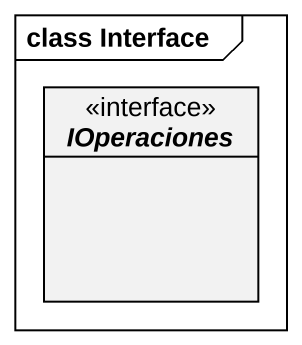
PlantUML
@startuml
mainframe class Interface
hide circle
hide empty members
interface IOperaciones
@enduml
